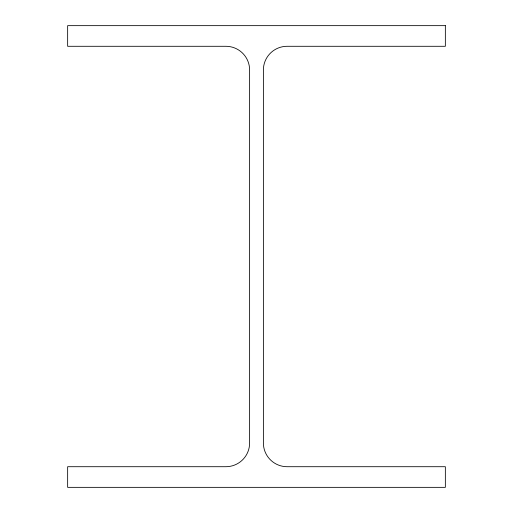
<?xml version="1.0" encoding="UTF-8"?>
<svg xmlns="http://www.w3.org/2000/svg" width="513" height="513" viewBox="0 0 513 513"><rect width="100%" height="100%" fill="white"/><g stroke="black" fill="none" stroke-linecap="round" stroke-linejoin="round"><path stroke-width="0.77" d="M445.355 25.65L67.645 25.65L67.645 46.292L225.893 46.292A23.726 23.726 0 0 1 249.619 70.018L249.619 442.982A23.726 23.726 0 0 1 225.893 466.708L67.645 466.708L67.645 487.35L445.355 487.35L445.355 466.708L287.107 466.708A23.726 23.726 0 0 1 263.381 442.982L263.381 70.018A23.726 23.726 0 0 1 287.107 46.292L445.355 46.292L445.355 25.65"/></g></svg>
